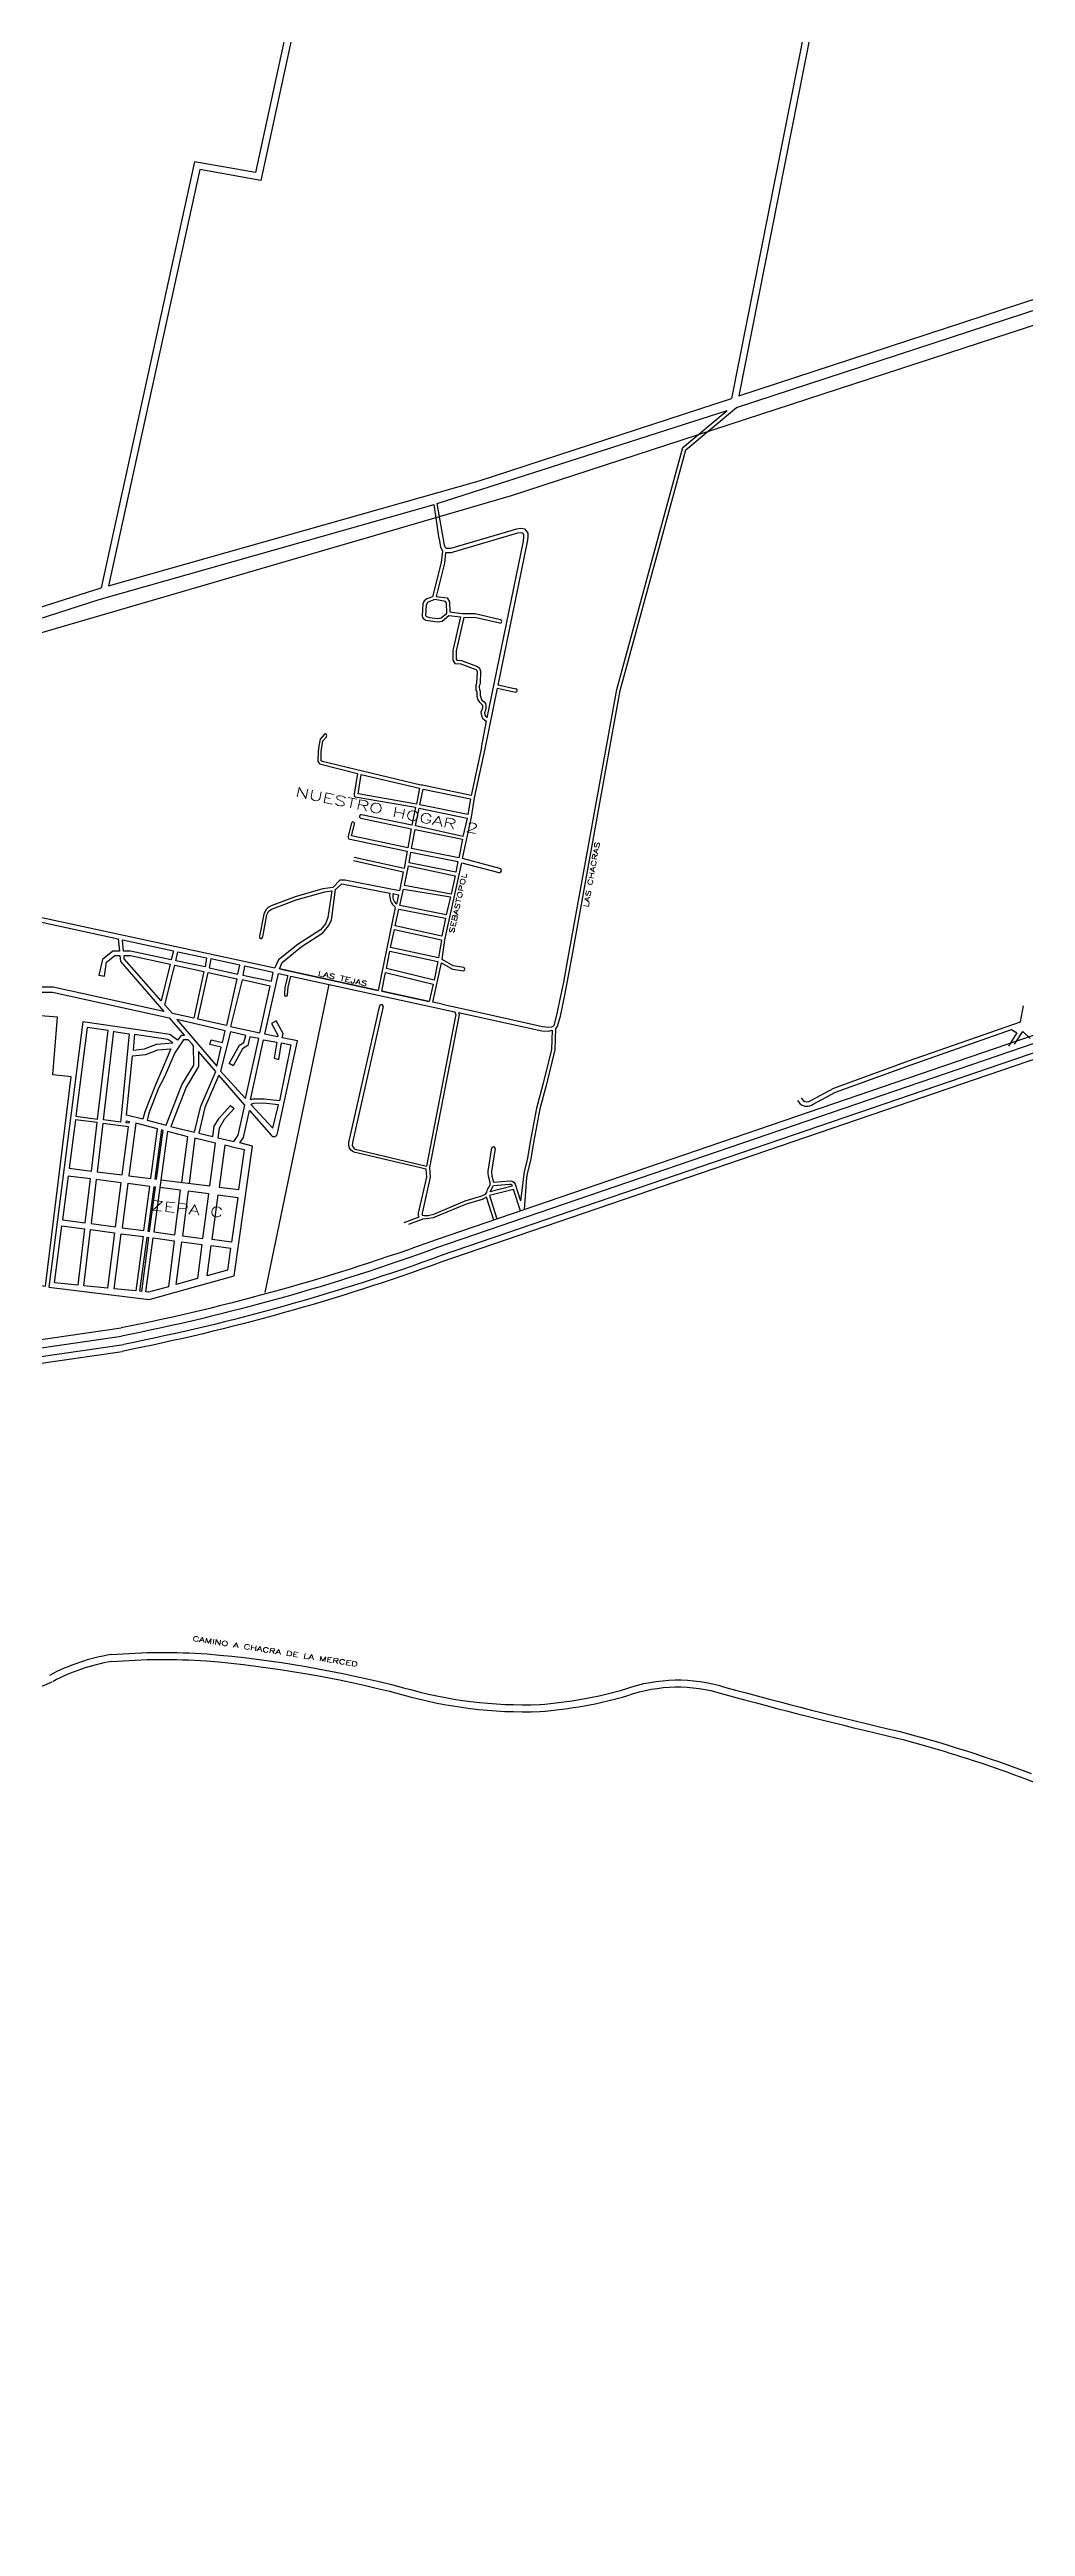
# Model space of a CAD drawing. Header units: millimetres. Extents: x 4375152 to 4409667, y 6523746 to 6549185.
# Drawn here: x 4394845 to 4396850, y 6524496 to 6529587 of the extents above; entities that cross this region are included whole.
import ezdxf

# ---------------------------------------------------------------- set-up
doc = ezdxf.new("R2010")
doc.units = ezdxf.units.MM
for name, color, linetype in [('FERROCARRIL', 252, 'VÍAS'), ('LINEA CALLE', 252, 'Continuous'), ('NOMBRE BARRIO', 8, 'Continuous'), ('NOMBRE CALLE', 252, 'Continuous')]:
    doc.layers.add(name, color=color, linetype=linetype)
doc.styles.add('ROMANS', font='romans')
doc.linetypes.add('VÍAS', pattern='A,3.81,[130,ltypeshp.shx,S=6.35,R=0,X=0,Y=0],3.81', length=7.62)

msp = doc.modelspace()

# ---------------------------------------------------------------- linework, layer by layer
at = {"layer": 'FERROCARRIL', "ltscale": 0.3, "transparency": 33554687, "flags": 128}
msp.add_lwpolyline([(4387479, 6528897.9, 0.009146), (4387402.8, 6528828.8, 0.045709), (4387299.1, 6528721, -0.036446), (4387185.3, 6528607.2, 0.098613), (4387081.2, 6528475.9, 0.130012), (4387009.9, 6528231.3), (4387030.1, 6527611, -0.04513), (4386961.8, 6527349.3), (4386871.1, 6527078.7, 0.126941), (4386859.2, 6526954.6, 0.269401), (4387221.5, 6526613), (4387587.4, 6526516), (4387885.7, 6526416.7), (4388082, 6526358.1), (4388157, 6526347), (4388307.4, 6526335.1), (4388443.3, 6526330), (4388537.8, 6526335.2), (4388690.7, 6526369.1), (4389024.8, 6526489.8), (4389718.2, 6526770.3), (4389975.6, 6526871.1), (4390400.1, 6527038.5), (4390697.8, 6527150.7), (4390885.1, 6527214.4), (4391181.5, 6527305.1), (4391647.1, 6527446.2), (4392150.3, 6527596.1), (4392581.3, 6527727.4), (4392832.6, 6527802.7), (4393052.9, 6527869.5), (4393289, 6527938), (4393509.8, 6528005.7), (4393757.4, 6528076.3), (4395794.3, 6528670.4), (4397552.7, 6529244.2), (4399039.3, 6529656.5), (4399039.3, 6529656.5), (4399039.3, 6529656.5), (4399039.3, 6529656.5), (4401970.7, 6530455.5), (4401970.7, 6530455.5), (4401970.7, 6530455.5), (4401970.7, 6530455.5), (4401970.7, 6530455.5), (4401970.7, 6530455.5), (4401970.7, 6530455.5), (4401970.7, 6530455.5), (4401970.7, 6530455.5), (4401970.7, 6530455.5), (4401970.7, 6530455.5), (4401970.7, 6530455.5), (4401970.7, 6530455.5), (4401970.7, 6530455.5), (4401970.7, 6530455.5), (4401970.7, 6530455.5), (4401970.7, 6530455.5), (4401970.7, 6530455.5), (4405297.9, 6531420.1), (4405297.9, 6531420.1), (4405297.9, 6531420.1), (4408284.8, 6532272.7)], format="xyb", dxfattribs=at)
at = {"layer": 'LINEA CALLE', "transparency": 33554687}
for p, q in [((4395486.7, 6530275.6), (4395279, 6529317.9)), ((4395396.6, 6529926.2), (4395268.2, 6529334.1)), ((4395142.8, 6529356.3), (4394951.2, 6528480.6)), ((4395268.2, 6529334.1), (4395142.8, 6529356.3)), ((4395153.6, 6529340.2), (4394966.4, 6528484.8)), ((4395279, 6529317.9), (4395153.6, 6529340.2)), ((4396256.4, 6528851.3), (4397499.4, 6529258.8)), ((4396260.8, 6528874.9), (4397166.5, 6529172)), ((4395641.6, 6528654), (4396237.2, 6528845)), ((4395727.4, 6528700.7), (4396245.6, 6528869.9)), ((4394966.4, 6528484.8), (4395727.4, 6528700.7)), ((4394947, 6528456.9), (4395635.1, 6528652.2)), ((4394420.7, 6528312.5), (4394951.2, 6528480.6)), ((4394794.4, 6527800.8), (4394986.1, 6527759.2)), ((4394803.7, 6527808.7), (4395308.1, 6527699.4)), ((4395419.1, 6527665.4), (4395287.5, 6527032.2)), ((4395315.5, 6527687.9), (4395334.7, 6527683.7)), ((4395317.5, 6527697.3), (4395520.1, 6527653.4)), ((4395340.9, 6527682.4), (4395630.5, 6527619.6)), ((4395527.5, 6527651.8), (4395625, 6527630.7)), ((4395651.9, 6527624.9), (4395723.5, 6527609.2)), ((4394324.1, 6526863.3), (4394992, 6526959.6)), ((4394246.5, 6526834.6), (4394992.6, 6526942.6)), ((4394247.4, 6526817.4), (4394997.8, 6526925.7)), ((4394262.9, 6526805.9), (4394994.5, 6526911.5))]:
    msp.add_line(p, q, dxfattribs=at)
at = {"layer": 'LINEA CALLE', "transparency": 33554687, "flags": 128}
for points in [[(4396753.4, 6532716.2), (4396962.1, 6532419.2), (4396260.8, 6528874.9)], [(4396486.6, 6530087.4), (4396245.6, 6528869.9)], [(4394420, 6528286.9), (4394947, 6528456.9)]]:
    msp.add_lwpolyline(points, dxfattribs=at)
at = {"layer": 'LINEA CALLE', "transparency": 33554687}
for points in [[(4396145.7, 6528768.8), (4396237.2, 6528845)], [(4396152.2, 6528764.5), (4396256.4, 6528851.3)], [(4396010.2, 6528271.5), (4396145.7, 6528768.8)], [(4396017.3, 6528269.5), (4396152.2, 6528764.5)], [(4395645.6, 6528581.6), (4395635.1, 6528652.2)], [(4395653.5, 6528584.2), (4395641.6, 6528654)], [(4395645.6, 6528581.6), (4395648.3, 6528564), (4395650.7, 6528559.2), (4395652.2, 6528556), (4395649.4, 6528532.6), (4395631.6, 6528461.9), (4395619.9, 6528457.9), (4395614.8, 6528454.1), (4395611.8, 6528447.7), (4395610.3, 6528423.2), (4395611.5, 6528419.6), (4395614.2, 6528416.5), (4395618.2, 6528414.4), (4395642.3, 6528411.1), (4395651.4, 6528412.2), (4395665.5, 6528424), (4395689, 6528420.9)], [(4395660.5, 6528561.2), (4395658.2, 6528562.8), (4395656.3, 6528568.1), (4395653.5, 6528584.2)], [(4395818.4, 6528576.2), (4395819.5, 6528585.2), (4395819.5, 6528590.4), (4395817.4, 6528593.3), (4395813.4, 6528593.9), (4395806.2, 6528592.9), (4395674, 6528553.7), (4395669.9, 6528552.4), (4395658.7, 6528552.4)], [(4395827.1, 6528575.1), (4395828.3, 6528584.7), (4395828.3, 6528593.2), (4395822.4, 6528601.3), (4395813.5, 6528602.8), (4395804.3, 6528601.5), (4395671.5, 6528562.1), (4395668.6, 6528561.2), (4395660.5, 6528561.2)], [(4395658.7, 6528552.4), (4395656.7, 6528531.2), (4395639.3, 6528462.8), (4395661.7, 6528459.8), (4395666.6, 6528451.9), (4395667.4, 6528431.4), (4395692.8, 6528427.7), (4395719.7, 6528427.8), (4395771.6, 6528415.6)], [(4395743.9, 6528213.5), (4395743.9, 6528213.5), (4395818.4, 6528576.2)], [(4395803.1, 6528272.7), (4395766.6, 6528280.9), (4395827.1, 6528575.1)], [(4395618.5, 6528445.2), (4395617.4, 6528424.1), (4395619.4, 6528421.4), (4395625.4, 6528419.7), (4395643, 6528417.5), (4395649.5, 6528419.3), (4395661.2, 6528428.8), (4395660.2, 6528448.8), (4395658.1, 6528452.8), (4395636.5, 6528456.6), (4395622.4, 6528451.4), (4395618.5, 6528445.2)], [(4395689, 6528420.9), (4395689, 6528420.9), (4395689, 6528420.9), (4395673.4, 6528351.9), (4395673.5, 6528332.3), (4395677.9, 6528325.2), (4395689.6, 6528324.2), (4395720.6, 6528312.9), (4395722.1, 6528311.4), (4395723.4, 6528308.3), (4395722.3, 6528284.8)], [(4395770.2, 6528408), (4395721.4, 6528418.7), (4395695.9, 6528419.7), (4395680.4, 6528351.1), (4395680.5, 6528334.3), (4395682, 6528331.8), (4395691.1, 6528331.1), (4395724.5, 6528318.9), (4395728, 6528315.3), (4395730.5, 6528309.5), (4395729.3, 6528283.1), (4395729.3, 6528283.1)], [(4395739.8, 6528149.8), (4395765, 6528274.4), (4395802.1, 6528266.4)], [(4395909.7, 6527717.1), (4396010.2, 6528271.5)], [(4395917, 6527715.8), (4396017.3, 6528269.5)], [(4395409.8, 6528180), (4395400.9, 6528169.4), (4395398.4, 6528156.2), (4395396.7, 6528144.5), (4395396.1, 6528124.5), (4395399.4, 6528118.6), (4395477.4, 6528098.9), (4395471, 6528056.6), (4395471, 6528053.8), (4395471.7, 6528051.9), (4395473.2, 6528051), (4395596.8, 6528029.7), (4395589.3, 6527993), (4395486, 6528013.8)], [(4395732.1, 6528152.7), (4395711.2, 6528053.9), (4395611.2, 6528074.9), (4395607.7, 6528074.9), (4395405.3, 6528123.4), (4395403.1, 6528125), (4395403.1, 6528144.9), (4395404.9, 6528156.4), (4395406.6, 6528166.2), (4395414, 6528174.7)], [(4395732.1, 6528152.7), (4395732.1, 6528152.7), (4395742.8, 6528206.4)], [(4395739, 6528208.5), (4395742.8, 6528206.4)], [(4395769.9, 6527904), (4395693.3, 6527924.1), (4395711.6, 6528009), (4395718.1, 6528048.9), (4395739.8, 6528149.8)], [(4395484.9, 6528096.8), (4395605.2, 6528068.6), (4395598.6, 6528035.8), (4395478.8, 6528057), (4395484.9, 6528096.8)], [(4395694.1, 6527969.8), (4395596.7, 6527991.2), (4395604.1, 6528027.7), (4395703, 6528007), (4395694.1, 6527969.8)], [(4395704.2, 6528014.6), (4395606, 6528034.7), (4395612.4, 6528066.6), (4395709.7, 6528047), (4395704.2, 6528014.6)], [(4395465.3, 6527996.9), (4395458.3, 6527970), (4395458.3, 6527967.7), (4395459.1, 6527964.7), (4395579.4, 6527939.4), (4395573.4, 6527903.7), (4395470.9, 6527926.4)], [(4395484.6, 6528007.1), (4395587.8, 6527985.6), (4395580.8, 6527946.3), (4395465.2, 6527970.8), (4395471.5, 6527995.1)], [(4395685.6, 6527925.6), (4395588.5, 6527944.8), (4395595.8, 6527984), (4395693.1, 6527964.4), (4395685.6, 6527925.6)], [(4395469.2, 6527920.1), (4395571.8, 6527897), (4395564.1, 6527858.1), (4395451.5, 6527879.8), (4395441.6, 6527879.8), (4395426.7, 6527864.8), (4395406.6, 6527861.8), (4395349.7, 6527845.8), (4395300.3, 6527826.9), (4395293.9, 6527823.5), (4395289.5, 6527819.1), (4395285.1, 6527809.7), (4395276.3, 6527764.5)], [(4395680, 6527896.3), (4395584, 6527915.4), (4395587.2, 6527937.5), (4395683.9, 6527918.4), (4395680, 6527896.3)], [(4395317.5, 6527697.3), (4395322.9, 6527710.3), (4395361.8, 6527742.8), (4395406.4, 6527771.5), (4395418.3, 6527786), (4395424.2, 6527797.9), (4395432.8, 6527860.4), (4395445.6, 6527872.4), (4395544.2, 6527853.2)], [(4395574.3, 6527868.6), (4395582.2, 6527909), (4395678.5, 6527889), (4395670, 6527851.4), (4395574.3, 6527868.6)], [(4395696.2, 6527700.4), (4395674.2, 6527704), (4395651.7, 6527716.6), (4395657.3, 6527757.2), (4395691.8, 6527915.8), (4395768.1, 6527895.9)], [(4395282.9, 6527763.7), (4395291.2, 6527808.3), (4395295, 6527815.7), (4395299.5, 6527819.4), (4395351.4, 6527839.5), (4395410.8, 6527855.8), (4395424.7, 6527858), (4395416.7, 6527802.9), (4395411.9, 6527790.3), (4395401.9, 6527777.6), (4395355.5, 6527748.3), (4395315.1, 6527716.1), (4395308.1, 6527699.4)], [(4395555.2, 6527824), (4395520.1, 6527653.4), (4395317.5, 6527697.3)], [(4395550.5, 6527852.1), (4395562, 6527850), (4395557.5, 6527830.6)], [(4395650.7, 6527765), (4395555.2, 6527786), (4395562.8, 6527820.2), (4395658.5, 6527801.5), (4395650.7, 6527765)], [(4395660, 6527808.9), (4395564.6, 6527827.5), (4395572.3, 6527861.1), (4395668.7, 6527845.6), (4395660, 6527808.9)], [(4395644.1, 6527720), (4395545.6, 6527741.7), (4395553.6, 6527778.7), (4395650.2, 6527757.2), (4395644.1, 6527720)], [(4394986.1, 6527759.2), (4394986.1, 6527759.2), (4394988.7, 6527733.8), (4394975.4, 6527733.7), (4394953.6, 6527717.1), (4394946.2, 6527684.7), (4394957.8, 6527682.8), (4394962.3, 6527711.2), (4394978.9, 6527724.9), (4394989.5, 6527725), (4394990.6, 6527712.8), (4395079.7, 6527610), (4394852.3, 6527660.1), (4394770.6, 6527659.6), (4394678.1, 6527640), (4394622.8, 6527638.2)], [(4395635.2, 6527674), (4395537.1, 6527698), (4395544, 6527734.2), (4395642.9, 6527712.5), (4395635.2, 6527674)], [(4395881.5, 6527581.5), (4395887.3, 6527602.3), (4395896.2, 6527644.7), (4395901.2, 6527670.2), (4395909.7, 6527717.1)], [(4395888.6, 6527579.5), (4395894.5, 6527600.5), (4395903.5, 6527643.3), (4395908.5, 6527668.8), (4395917, 6527715.8)], [(4395081.6, 6527623.4), (4395102.2, 6527705.2), (4395162.2, 6527692.1), (4395141.7, 6527596.1), (4395097.5, 6527605.9), (4395081.6, 6527623.4)], [(4395171.1, 6527690.1), (4395229.9, 6527677.2), (4395208.3, 6527581.2), (4395150, 6527594.2), (4395171.1, 6527690.1)], [(4395304.7, 6527690.2), (4395245.6, 6527703), (4395242.3, 6527684.8), (4395300.8, 6527672.4), (4395304.7, 6527690.2)], [(4395315.5, 6527687.9), (4395334.7, 6527683.7), (4395328.7, 6527660.2), (4395327.7, 6527644.3)], [(4395333.9, 6527644.2), (4395335.1, 6527659.6), (4395340.9, 6527682.4)], [(4395625, 6527630.7), (4395527.5, 6527651.8), (4395535.5, 6527690.1), (4395633.4, 6527666.2), (4395625, 6527630.7)], [(4395651.9, 6527624.9), (4395632.6, 6527629.1), (4395650, 6527709.8), (4395672.8, 6527696.9), (4395696, 6527693.4)], [(4394397.1, 6527654.3), (4394541.2, 6527632.7), (4394591.1, 6527627), (4394679.3, 6527629.9), (4394771.7, 6527649.4), (4394851.2, 6527649.9), (4395090.9, 6527597.1), (4395122.2, 6527560.9), (4395115.5, 6527560.9), (4395107.9, 6527550.9), (4395092.3, 6527562.8), (4394913.3, 6527588.9), (4394843.5, 6527043.2), (4395049.8, 6527018), (4395224.3, 6527066.5), (4395262.3, 6527333.4), (4395236.2, 6527340.2), (4395243.2, 6527351.2), (4395255.9, 6527406.7), (4395300.1, 6527355.7)], [(4395573.8, 6527176.5), (4395604.5, 6527187.7), (4395603.1, 6527189.4), (4395603.1, 6527195.7), (4395619.8, 6527269.3), (4395618.8, 6527285.8), (4395470.1, 6527320.7), (4395465.2, 6527324.6), (4395461.4, 6527328.8), (4395460.2, 6527335), (4395460.1, 6527340.8), (4395523.7, 6527622.1)], [(4395530.1, 6527619.9), (4395467.4, 6527340.7), (4395466.8, 6527333.6), (4395470.8, 6527328.6), (4395473.2, 6527327.2), (4395619.6, 6527292.2)], [(4395630.5, 6527619.6), (4395677.2, 6527609.5)], [(4394385.6, 6527452.2), (4394438.1, 6527445.9), (4394475.6, 6527397.7), (4394431.4, 6527363.3), (4394412.1, 6527201.9), (4394498.5, 6527095.9), (4394836.5, 6527045.3), (4394889.2, 6527475.9), (4394851.9, 6527480), (4394861.5, 6527598.1), (4394750, 6527607.1), (4394740.7, 6527492.2), (4394475.8, 6527521.3), (4394437.2, 6527489.7), (4394385.3, 6527501.5)], [(4394991.3, 6527388), (4394990.8, 6527382.8), (4394955.8, 6527387.3), (4394977.4, 6527569.2)], [(4394977.3, 6527568.8), (4395008.4, 6527564.3), (4394991.3, 6527388)], [(4395019.9, 6527563.2), (4395016.7, 6527530.6), (4395040.3, 6527533), (4395065.1, 6527542.5), (4395098.1, 6527545.4), (4395088.1, 6527552.7), (4395019.9, 6527562.6)], [(4395200.3, 6527546.2), (4395206.1, 6527570), (4395106.8, 6527593.4), (4395188.4, 6527497.8), (4395197.9, 6527536.4), (4395174.6, 6527542.1), (4395177, 6527551.9), (4395200.3, 6527546.2)], [(4395248.3, 6527560.8), (4395216.7, 6527567.9), (4395196.6, 6527487.1), (4395247.9, 6527431), (4395274.9, 6527554.3), (4395256.5, 6527557.8), (4395252.7, 6527540.3), (4395241.7, 6527533.1), (4395222.4, 6527498.3), (4395214.1, 6527502.9), (4395235, 6527540.6), (4395244.3, 6527546.5), (4395248.3, 6527560.8)], [(4395677.2, 6527609.5), (4395678.4, 6527607.1), (4395679.5, 6527603.3), (4395678.5, 6527597), (4395619.6, 6527292.2)], [(4395685.1, 6527607.8), (4395685.1, 6527607.8), (4395686.3, 6527603.7), (4395685.1, 6527595.9), (4395625.9, 6527289.6)], [(4395685.1, 6527607.8), (4395856.6, 6527570.4), (4395870.3, 6527569.6), (4395877.5, 6527571.7), (4395877.5, 6527571.7)], [(4395723.5, 6527609.2), (4395858, 6527578.9), (4395870.2, 6527577.9), (4395876.6, 6527578.5), (4395881.5, 6527581.5)], [(4395877.5, 6527571.7), (4395877.5, 6527571.7), (4395876.2, 6527531.8), (4395858.7, 6527459.7), (4395845.5, 6527411.2), (4395833.2, 6527345.6), (4395826.2, 6527305.4), (4395820.3, 6527280.8), (4395818.4, 6527269.4), (4395812.7, 6527220.7)], [(4395888.6, 6527579.5), (4395884.6, 6527575.3), (4395883, 6527530.9), (4395865.3, 6527458), (4395852.1, 6527409.7), (4395839.9, 6527344.4), (4395832.8, 6527304), (4395827, 6527279.5), (4395825.1, 6527268.4), (4395820, 6527202.7)], [(4396827.5, 6527542.6), (4396844.2, 6527569), (4396859.3, 6527554.3)], [(4395141.1, 6527539.1), (4395138.7, 6527541.9), (4395129.9, 6527552), (4395120, 6527551.9), (4395102.7, 6527525.2), (4395102.7, 6527525.2), (4395080.8, 6527474.3), (4395069.1, 6527452.1), (4395049.1, 6527401.1), (4395045.3, 6527386.3), (4395084.7, 6527376.3), (4395116.7, 6527458.9), (4395141.4, 6527499.8), (4395141.1, 6527539.1)], [(4395321.5, 6527545.5), (4395340.6, 6527541.6), (4395317.8, 6527426.5), (4395285, 6527430), (4395262.4, 6527429.9), (4395257.9, 6527428.4), (4395284.3, 6527551.7), (4395311.8, 6527547), (4395306.8, 6527513.8), (4395315.8, 6527511.6), (4395321.5, 6527545.5)], [(4395151.8, 6527359.7), (4395180.2, 6527352.9), (4395183.5, 6527374.3), (4395193.4, 6527390.5), (4395217.1, 6527416.9), (4395224.1, 6527410.7), (4395203.6, 6527387.8), (4395193.5, 6527370.4), (4395190.5, 6527350.5), (4395223.9, 6527342.5), (4395232.3, 6527355.7), (4395246.4, 6527417.7), (4395193.1, 6527479.2), (4395164.4, 6527412.3), (4395151.8, 6527359.7)], [(4395315.7, 6527418.4), (4395284.8, 6527421.3), (4395264, 6527421.1), (4395258.9, 6527418.7), (4395303.9, 6527370.5), (4395315.7, 6527418.4)], [(4394898.2, 6527387.4), (4394885.4, 6527287.8), (4394931.1, 6527282.1), (4394942.9, 6527381.5), (4394898.1, 6527387.4)], [(4394943.1, 6527280.6), (4394994.3, 6527274.1), (4395007.2, 6527373.2), (4394954.9, 6527380), (4394943.1, 6527280.6)], [(4395067, 6527368.9), (4395022.1, 6527380.2), (4395022.1, 6527380.2), (4395022.1, 6527380.2), (4395008, 6527272.4), (4395053.3, 6527266.7), (4395067.1, 6527369.1)], [(4395087.1, 6527364), (4395059.5, 6527156.9), (4395102.8, 6527151.2), (4395114.4, 6527242.6), (4395071.6, 6527248)], [(4395074.9, 6527367.1), (4395061.3, 6527265.7), (4395064.7, 6527265.3), (4395078.2, 6527366.2)], [(4395074.9, 6527367), (4395078.2, 6527366.1)], [(4395087.1, 6527363.9), (4395128.4, 6527353.2), (4395128.4, 6527353.2), (4395116.4, 6527258.8)], [(4395073.8, 6527264.1), (4395174.2, 6527251.5), (4395186, 6527339.5), (4395143.4, 6527349.7), (4395131.7, 6527256.9)], [(4395625.9, 6527289.6), (4395626.9, 6527269.2), (4395610.5, 6527195.2), (4395610.6, 6527191.7), (4395614.5, 6527190.4), (4395622.5, 6527190.5), (4395634.4, 6527193.2), (4395698.8, 6527220.5), (4395732.9, 6527230.8), (4395740.7, 6527234.8), (4395743.6, 6527238.3), (4395744.6, 6527243.8), (4395750.3, 6527254), (4395750.2, 6527258.2), (4395746.8, 6527271.8), (4395746, 6527277.3), (4395745.9, 6527281.6), (4395753.7, 6527329.6)], [(4395760.7, 6527328.2), (4395752.8, 6527280.8), (4395753.9, 6527271.8), (4395757.1, 6527259.3), (4395791, 6527261.9), (4395795.7, 6527261.4), (4395799.1, 6527259.3), (4395801.3, 6527255.3), (4395812.7, 6527220.7)], [(4394883.4, 6527271.7), (4394871.9, 6527181.6), (4394918.4, 6527175.5), (4394929.2, 6527265.9), (4394883.4, 6527271.7)], [(4395750.4, 6527239.1), (4395756.8, 6527252.6), (4395789.9, 6527255.1), (4395792.9, 6527255.1), (4395794.6, 6527253.7), (4395795.7, 6527251.2), (4395750.4, 6527239.1)], [(4395757.8, 6527181.4), (4395742.9, 6527228.3), (4395733.5, 6527223.7), (4395701, 6527214.1), (4395641.5, 6527189.5), (4395632.8, 6527185.8), (4395624.3, 6527184.3), (4395611.8, 6527183.2), (4395582.1, 6527172.5)], [(4395812.3, 6527200), (4395797.8, 6527244.3), (4395748.9, 6527231.6), (4395764.1, 6527183.6)], [(4394870.2, 6527169.3), (4394917, 6527163.2), (4394903.3, 6527047.6), (4394855.3, 6527052.4), (4394870.3, 6527169.3)], [(4394915.3, 6527046.2), (4394929, 6527161.6), (4394978.8, 6527155), (4394964, 6527041.5), (4394915.3, 6527046.4)], [(4394977.7, 6527039.7), (4394992.5, 6527153.2), (4395037.3, 6527147.3), (4395022.3, 6527035.7), (4394977.8, 6527040.1)], [(4395217.1, 6527123.6), (4395210.7, 6527078.4), (4395169, 6527066.7), (4395177.3, 6527128.9), (4395217.2, 6527123.6)]]:
    msp.add_lwpolyline(points, dxfattribs=at)
for points in [[(4395722.3, 6528284.8, 0.223636), (4395722.7, 6528266.4), (4395722.7, 6528258.1), (4395725, 6528250.3), (4395728, 6528245.4), (4395732.7, 6528241.5), (4395734.1, 6528239.5), (4395734.6, 6528238), (4395734.6, 6528234.8), (4395733.8, 6528231.2), (4395731, 6528224.9), (4395732.1, 6528218.5), (4395734.5, 6528212.8), (4395739, 6528208.5)], [(4395729.3, 6528283.1, 0.275051), (4395729.7, 6528268.2), (4395729.7, 6528259.1), (4395731.4, 6528253.2), (4395733.3, 6528250.1), (4395737.9, 6528246.3), (4395740.4, 6528242.6), (4395741.6, 6528239.2), (4395741.6, 6528234.1), (4395740.5, 6528229), (4395738.3, 6528224), (4395738.9, 6528220.4), (4395740.4, 6528216.9), (4395743.9, 6528213.5)], [(4395300.1, 6527355.7, 0.657442), (4395313.4, 6527359.6), (4395354.1, 6527549.4), (4395323.2, 6527555.9), (4395324.7, 6527564.7), (4395310.8, 6527590.9), (4395300.8, 6527585.6), (4395313.7, 6527561.2), (4395313.1, 6527558.1), (4395287.6, 6527563.6), (4395315.5, 6527687.9)], [(4396389.3, 6527432.2), (4396393, 6527426.7, 0.36278), (4396408.6, 6527427.3), (4396455.8, 6527452.4), (4396609.5, 6527508.3), (4396839.2, 6527588.8), (4396845.8, 6527621.6)], [(4396381.8, 6527427.1), (4396386.3, 6527420.6, 0.367723), (4396413.7, 6527419.8), (4396459.4, 6527444.1), (4396612.6, 6527499.8), (4396821.2, 6527572.9), (4396832.2, 6527565.9), (4396814.6, 6527538.5)]]:
    msp.add_lwpolyline(points, format="xyb", dxfattribs=at)
for points in [[(4395099.5, 6527734.7), (4395094.9, 6527716.2), (4395011.7, 6527733.9), (4394997.2, 6527733.8), (4394995.1, 6527757.3)], [(4394998.6, 6527717.9), (4394998.3, 6527725.1), (4395011.7, 6527725.1), (4395092.6, 6527707.4), (4395074.2, 6527632)], [(4395167.8, 6527719.9), (4395164.5, 6527701.4), (4395104.2, 6527714.2), (4395108.3, 6527732.8)], [(4395236.1, 6527705.1), (4395176.2, 6527718.1), (4395172.8, 6527699.6), (4395232.1, 6527687)], [(4395240.6, 6527674.8), (4395216.6, 6527579.4), (4395277.4, 6527565.8), (4395298.1, 6527662.2)], [(4394965.3, 6527570.6), (4394922.4, 6527576.9), (4394899.1, 6527394.7), (4394943.8, 6527388.9)], [(4395037, 6527388.4), (4395003.5, 6527397.1), (4395015.5, 6527518.5), (4395043, 6527521.4), (4395067.8, 6527530.9), (4395094.5, 6527533.3), (4395094.5, 6527533.3), (4395061.3, 6527455.7), (4395040.9, 6527403.7)], [(4395119.5, 6527367.4), (4395142.8, 6527361.8), (4395155.6, 6527415.2), (4395186.4, 6527486.9), (4395151.2, 6527527.5), (4395151.4, 6527497.1), (4395125.7, 6527454.5), (4395094.5, 6527373.8)], [(4395008.6, 6527383.6), (4395008.2, 6527380.5), (4395002.4, 6527381.3), (4395002.9, 6527385.1)], [(4395229.3, 6527329.2), (4395204.9, 6527335), (4395193.4, 6527249.1), (4395234.2, 6527244), (4395245.8, 6527325.3)], [(4394941.2, 6527264.4), (4394930.5, 6527173.9), (4394980.4, 6527167.3), (4394992.2, 6527258)], [(4395038.9, 6527159.6), (4395051.2, 6527250.6), (4395005.9, 6527256.3), (4394994.1, 6527165.5)], [(4395046.9, 6527158.6), (4395050.3, 6527158.1), (4395062.5, 6527249.2), (4395059.1, 6527249.6)], [(4395159.9, 6527143.7), (4395172.1, 6527235.4), (4395129.7, 6527240.7), (4395118.1, 6527149.2)], [(4395178.9, 6527141.2), (4395191.2, 6527233), (4395232.2, 6527227.8), (4395218.9, 6527135.9)], [(4395030.3, 6527034.9), (4395045.3, 6527146.3), (4395048.7, 6527145.8), (4395033.7, 6527034.5)], [(4395048.6, 6527033), (4395043, 6527033.6), (4395057.8, 6527144.6), (4395101.2, 6527138.9), (4395089.2, 6527044.4)], [(4395105.5, 6527049), (4395116.6, 6527136.9), (4395158.2, 6527131.4), (4395148.8, 6527061.1)]]:
    msp.add_lwpolyline(points, close=True, dxfattribs=at)
at = {"layer": 'LINEA CALLE', "transparency": 33554687, "flags": 128}
for points in [[(4397213.4, 6527702, -0.204879), (4397193.4, 6527672.8), (4395639.6, 6527140.9, -0.038177), (4394992, 6526959.6)], [(4397209.4, 6527661.1), (4395640.2, 6527123.9, -0.038177), (4394992.6, 6526942.6)], [(4397197.4, 6527624.5), (4396826.4, 6527497.5, -0.033512)], [(4397198.3, 6527638.3), (4396827.3, 6527511.3, -0.033512)], [(4396827.3, 6527511.3), (4395649.8, 6527108.2, -0.038133), (4394997.8, 6526925.7, -0.033512)], [(4396826.4, 6527497.5), (4395648.9, 6527094.5, -0.038357), (4394994.5, 6526911.5, -0.033512)], [(4394971.8, 6526288.2, -0.038578), (4395168.6, 6526289.7, -0.04333), (4395572.2, 6526220.3, 0.080396), (4395851.4, 6526185.8, 0.05279), (4396028.7, 6526217.8, -0.162276), (4396231.8, 6526221.6, 0.010311), (4396589.7, 6526130.6, -0.026627), (4396861.4, 6526043.9)], [(4394972.3, 6526273.9, -0.038091), (4395167.2, 6526275.4, -0.043334), (4395568.3, 6526206.5, 0.080415), (4395852.2, 6526171.4, 0.052981), (4396033.1, 6526204.2, -0.162806), (4396227.7, 6526207.8, 0.010313), (4396586.2, 6526116.7, -0.037569), (4396964.5, 6525986.8), (4397334.5, 6525604.4), (4397399.6, 6525554.1), (4397751.9, 6525321.7), (4397886.5, 6525078.9, 0.176062), (4398035.3, 6524987.5), (4398985, 6524795.4), (4399117.1, 6524741.7), (4399133.8, 6524670.9), (4399165.9, 6524627.7), (4399540.1, 6524496.4), (4399655.3, 6524506.2)]]:
    msp.add_lwpolyline(points, format="xyb", dxfattribs=at)
at = {"layer": 'LINEA CALLE', "transparency": 33554687}
for centre, radius, start, end in [((4395770.2, 6528411.9), 3.93, 269.4082, 69.1511), ((4395802.6, 6528269.6), 3.22, 260.1273, 81.1948), ((4395411.6, 6528177.2), 3.41, 314.5258, 123.0492), ((4395468.5, 6527996.3), 3.22, 338.5489, 168.0151), ((4395485.2, 6528010.5), 3.43, 75.2742, 261.1869), ((4395769.1, 6527899.9), 4.16, 255.6333, 78.6208), ((4395574.2, 6527847.9), 30.5, 170.0509, 231.4823), ((4395574.2, 6527847.9), 24.1, 170.0509, 225.947), ((4395279.5, 6527763.3), 3.39, 158.1006, 6.8758), ((4395694.5, 6527696.9), 3.8, 292.1781, 63.5971), ((4395330.8, 6527644.5), 3.13, 183.2094, 355.2646), ((4395526.9, 6527620.8), 3.4, 344.1571, 156.7946), ((4395757.1, 6527328.2), 3.62, 358.5221, 157.32), ((4395034.6, 6525892.8), 400.4, 99.0245, 118.2324), ((4395035.9, 6525889.8), 389.4, 99.3981, 118.0982), ((4394736.3, 6526474.6), 267.9, 246.8708, 295.4243)]:
    msp.add_arc(centre, radius, start, end, dxfattribs=at)

# ---------------------------------------------------------------- texts
at = {"layer": 'NOMBRE BARRIO', "transparency": 33554687, "style": 'ROMANS', "width": 1.5}
for s, rotation, p in [('NUESTRO HOGAR 2', 348.3863, (4395348.7, 6528052)), ('ZEPA C', 354.1843, (4395053.5, 6527201.7))]:
    msp.add_text(s, height=20, rotation=rotation, dxfattribs=at).set_placement(p)
at = {"layer": 'NOMBRE CALLE', "transparency": 33554687, "style": 'ROMANS', "width": 1.5}
for s, rotation, p in [('LAS CHACRAS', 79.8968, (4395951.6, 6527823.4)), ('SEBASTOPOL', 77.6504, (4395675.5, 6527770.2)), ('LAS TEJAS', 347.7238, (4395396, 6527683.7)), ('CAMINO A CHACRA DE LA MERCED', 351.0842, (4395138.4, 6526316.6))]:
    msp.add_text(s, height=10, rotation=rotation, dxfattribs=at).set_placement(p)

doc.saveas('drawing.dxf')
